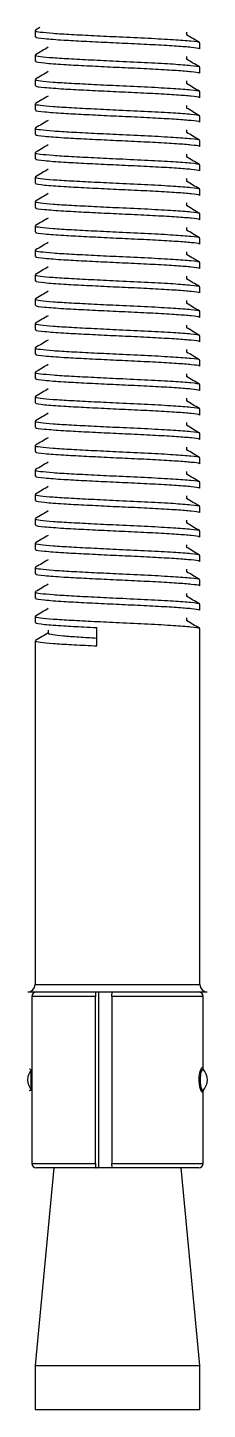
# Model space of a CAD drawing. Header units: millimetres. Extents: x 16 to 156, y -84 to 61.
# Drawn here: x 131 to 141.4, y -84.1 to -4.2 of the extents above; entities that cross this region are included whole.
import ezdxf

# ---------------------------------------------------------------- set-up
doc = ezdxf.new("R2010")
doc.units = ezdxf.units.MM

msp = doc.modelspace()

# ---------------------------------------------------------------- linework, layer by layer
at = {"color": 7, "linetype": 'Continuous', "lineweight": 25}
for p, q in [((131.429, -4.347), (131.429, -4.7)), ((131.709, -4.175), (131.447, -4.327)), ((140.954, -5.405), (140.954, -5.052)), ((131.429, -5.758), (131.429, -6.111)), ((131.429, -7.169), (131.429, -7.522)), ((140.954, -6.816), (140.954, -6.463)), ((140.954, -8.227), (140.954, -7.874)), ((131.429, -8.58), (131.429, -8.933)), ((140.954, -9.638), (140.954, -9.286)), ((131.429, -9.992), (131.429, -10.344)), ((140.954, -11.05), (140.954, -10.697)), ((131.429, -11.403), (131.429, -11.755)), ((140.954, -12.461), (140.954, -12.108)), ((131.429, -12.814), (131.429, -13.166)), ((140.954, -13.872), (140.954, -13.519)), ((131.429, -14.225), (131.429, -14.577)), ((140.954, -15.283), (140.954, -14.93)), ((131.429, -15.636), (131.429, -15.989)), ((140.954, -16.694), (140.954, -16.341)), ((131.429, -17.047), (131.429, -17.4)), ((140.954, -18.105), (140.954, -17.752)), ((131.429, -18.458), (131.429, -18.811)), ((140.954, -19.516), (140.954, -19.163)), ((131.429, -19.869), (131.429, -20.222)), ((140.954, -20.927), (140.954, -20.574)), ((131.429, -21.28), (131.429, -21.633)), ((140.954, -22.338), (140.954, -21.986)), ((131.429, -22.692), (131.429, -23.044)), ((140.954, -23.75), (140.954, -23.397)), ((131.429, -24.103), (131.429, -24.455)), ((131.429, -25.514), (131.429, -25.866)), ((140.954, -25.161), (140.954, -24.808)), ((140.954, -26.572), (140.954, -26.219)), ((131.429, -26.925), (131.429, -27.277)), ((140.954, -27.983), (140.954, -27.63)), ((131.429, -28.336), (131.429, -28.689)), ((140.954, -29.394), (140.954, -29.041)), ((131.429, -29.747), (131.429, -30.1)), ((140.954, -30.805), (140.954, -30.452)), ((131.429, -31.158), (131.429, -31.511)), ((140.954, -32.216), (140.954, -31.863)), ((131.429, -32.569), (131.429, -32.922)), ((140.954, -33.627), (140.954, -33.274)), ((131.429, -33.98), (131.429, -34.333)), ((140.954, -35.038), (140.954, -34.686)), ((131.429, -35.392), (131.429, -35.744)), ((140.954, -36.45), (140.954, -36.097)), ((131.429, -36.803), (131.429, -37.155)), ((140.954, -37.861), (140.954, -37.508)), ((131.429, -38.214), (131.429, -38.566)), ((134.992, -39.92), (134.992, -38.861)), ((140.954, -59.504), (140.954, -38.919)), ((131.429, -39.625), (131.429, -59.504)), ((131.429, -59.504), (140.954, -59.504)), ((131.002, -59.93), (141.38, -59.93)), ((131.238, -60.184), (131.238, -69.836)), ((134.914, -60.184), (131.238, -60.184)), ((134.914, -69.836), (134.914, -60.184)), ((135.11, -70.09), (135.11, -59.93)), ((135.866, -60.184), (135.866, -69.836)), ((141.144, -60.184), (135.866, -60.184)), ((141.144, -64.393), (141.144, -60.184)), ((131.238, -65.019), (131.238, -65.071)), ((141.144, -69.836), (141.144, -65.628)), ((131.238, -69.836), (134.914, -69.836)), ((132.508, -70.09), (131.429, -81.52)), ((140.89, -70.09), (131.492, -70.09)), ((135.866, -69.836), (141.144, -69.836)), ((140.954, -81.52), (139.874, -70.09)), ((131.429, -81.52), (131.429, -84.06)), ((131.429, -81.52), (140.954, -81.52)), ((140.954, -84.06), (140.954, -81.52)), ((131.429, -84.06), (140.954, -84.06))]:
    msp.add_line(p, q, dxfattribs=at)
at = {"color": 7, "linetype": 'Continuous', "lineweight": 25, "flags": 128}
msp.add_lwpolyline([(141.127, -65.653), (141.1, -65.726), (141.069, -65.727), (141.019, -65.652), (140.967, -65.498), (140.927, -65.282), (140.91, -65.047), (140.918, -64.822), (140.945, -64.62), (140.987, -64.452), (141.036, -64.335), (141.085, -64.288), (141.085, -64.288)], dxfattribs=at)
at = {"color": 7, "linetype": 'Continuous', "lineweight": 25}
for centre, radius, start, end in [((131.002, -59.504), 0.426, 270, 360), ((141.38, -59.504), 0.426, 180, 270), ((131.492, -60.184), 0.254, 90, 180), ((140.89, -60.184), 0.254, 360, 90), ((131.924, -65.01), 0.923, 137.40984, 222.79489), ((140.458, -65.01), 0.923, 317.24589, 42.46455), ((131.492, -69.836), 0.254, 180, 270), ((140.89, -69.836), 0.254, 270, 360)]:
    msp.add_arc(centre, radius, start, end, dxfattribs=at)
for points, knots in [([(131.467, -4.347), (131.455, -4.352), (131.39, -4.38), (131.706, -4.427), (132.408, -4.5), (133.501, -4.566), (134.83, -4.634), (136.372, -4.71), (137.994, -4.782), (139.474, -4.868), (140.498, -4.944), (140.985, -5.009), (140.907, -5.044), (140.889, -5.052)], [0, 0, 0, 0, 0.021222, 0.117296, 0.21554, 0.312095, 0.409276, 0.507332, 0.620531, 0.73609, 0.849286, 0.96472, 1, 1, 1, 1]), ([(131.499, -4.7), (131.479, -4.708), (131.394, -4.745), (131.915, -4.807), (132.924, -4.889), (134.232, -4.956), (135.586, -5.025), (137.031, -5.091), (138.433, -5.159), (139.651, -5.233), (140.51, -5.299), (140.947, -5.36), (140.908, -5.394), (140.896, -5.405)], [0, 0, 0, 0, 0.036528, 0.154415, 0.273716, 0.36593, 0.460247, 0.553163, 0.652806, 0.753668, 0.852365, 0.953234, 1, 1, 1, 1]), ([(140.935, -5.033), (140.807, -4.959), (140.552, -4.811), (140.297, -4.663), (140.169, -4.589)], [0, 0, 0, 0, 0.4999613, 1, 1, 1, 1]), ([(140.19, -4.601), (140.19, -4.575), (140.19, -4.52), (140.19, -4.465), (140.19, -4.436)], [0, 0, 0, 0, 0.464864, 1, 1, 1, 1]), ([(132.192, -5.306), (132.072, -5.376), (131.823, -5.521), (131.575, -5.665), (131.447, -5.739)], [0, 0, 0, 0, 0.485987, 1, 1, 1, 1]), ([(131.467, -5.758), (131.455, -5.763), (131.39, -5.791), (131.706, -5.839), (132.408, -5.911), (133.501, -5.977), (134.83, -6.046), (136.372, -6.121), (137.994, -6.193), (139.474, -6.279), (140.498, -6.355), (140.985, -6.421), (140.907, -6.455), (140.889, -6.463)], [0, 0, 0, 0, 0.021222, 0.117296, 0.21554, 0.312095, 0.409276, 0.507332, 0.620531, 0.73609, 0.849286, 0.96472, 1, 1, 1, 1]), ([(131.499, -6.111), (131.479, -6.119), (131.394, -6.156), (131.915, -6.218), (132.924, -6.3), (134.232, -6.367), (135.586, -6.436), (137.031, -6.502), (138.433, -6.57), (139.651, -6.644), (140.51, -6.71), (140.947, -6.771), (140.908, -6.805), (140.896, -6.816)], [0, 0, 0, 0, 0.036528, 0.154415, 0.273716, 0.36593, 0.460247, 0.553163, 0.652806, 0.753668, 0.852365, 0.953234, 1, 1, 1, 1]), ([(140.935, -6.444), (140.807, -6.37), (140.552, -6.222), (140.297, -6.074), (140.169, -6)], [0, 0, 0, 0, 0.499947, 1, 1, 1, 1]), ([(140.19, -6.012), (140.19, -5.986), (140.19, -5.931), (140.19, -5.877), (140.19, -5.847)], [0, 0, 0, 0, 0.464823, 1, 1, 1, 1]), ([(131.467, -7.169), (131.455, -7.174), (131.39, -7.202), (131.706, -7.25), (132.408, -7.322), (133.501, -7.388), (134.83, -7.457), (136.372, -7.532), (137.994, -7.604), (139.474, -7.69), (140.498, -7.766), (140.985, -7.832), (140.907, -7.866), (140.889, -7.874)], [0, 0, 0, 0, 0.021222, 0.117296, 0.21554, 0.312095, 0.409276, 0.507332, 0.620531, 0.73609, 0.849286, 0.96472, 1, 1, 1, 1]), ([(132.192, -6.718), (132.072, -6.788), (131.823, -6.932), (131.575, -7.076), (131.447, -7.15)], [0, 0, 0, 0, 0.486002, 1, 1, 1, 1]), ([(131.499, -7.522), (131.479, -7.531), (131.394, -7.567), (131.915, -7.629), (132.924, -7.711), (134.232, -7.778), (135.586, -7.848), (137.031, -7.913), (138.433, -7.981), (139.651, -8.055), (140.51, -8.121), (140.947, -8.182), (140.908, -8.216), (140.896, -8.227)], [0, 0, 0, 0, 0.036528, 0.154415, 0.273716, 0.36593, 0.460247, 0.553163, 0.652806, 0.753668, 0.852365, 0.953234, 1, 1, 1, 1]), ([(140.935, -7.855), (140.807, -7.781), (140.552, -7.633), (140.297, -7.485), (140.169, -7.411)], [0, 0, 0, 0, 0.499932, 1, 1, 1, 1]), ([(140.19, -7.423), (140.19, -7.398), (140.19, -7.343), (140.19, -7.288), (140.19, -7.258)], [0, 0, 0, 0, 0.464781, 1, 1, 1, 1]), ([(131.467, -8.58), (131.455, -8.586), (131.39, -8.614), (131.706, -8.661), (132.408, -8.733), (133.501, -8.799), (134.83, -8.868), (136.372, -8.943), (137.994, -9.016), (139.474, -9.101), (140.498, -9.177), (140.985, -9.243), (140.907, -9.277), (140.889, -9.286)], [0, 0, 0, 0, 0.021222, 0.117296, 0.21554, 0.312095, 0.409276, 0.507332, 0.620531, 0.73609, 0.849286, 0.96472, 1, 1, 1, 1]), ([(132.192, -8.129), (132.072, -8.199), (131.823, -8.343), (131.575, -8.487), (131.447, -8.561)], [0, 0, 0, 0, 0.486017, 1, 1, 1, 1]), ([(140.19, -8.834), (140.19, -8.809), (140.19, -8.754), (140.19, -8.699), (140.19, -8.669)], [0, 0, 0, 0, 0.464739, 1, 1, 1, 1]), ([(132.192, -9.54), (132.072, -9.61), (131.823, -9.754), (131.575, -9.898), (131.447, -9.972)], [0, 0, 0, 0, 0.4860325, 1, 1, 1, 1]), ([(131.499, -8.933), (131.479, -8.942), (131.394, -8.978), (131.915, -9.041), (132.924, -9.122), (134.232, -9.189), (135.586, -9.259), (137.031, -9.324), (138.433, -9.392), (139.651, -9.466), (140.51, -9.532), (140.947, -9.593), (140.908, -9.628), (140.896, -9.638)], [0, 0, 0, 0, 0.036528, 0.154415, 0.273716, 0.36593, 0.460247, 0.553163, 0.652806, 0.753668, 0.852365, 0.953234, 1, 1, 1, 1]), ([(140.935, -9.266), (140.807, -9.192), (140.552, -9.044), (140.297, -8.896), (140.169, -8.822)], [0, 0, 0, 0, 0.499917, 1, 1, 1, 1]), ([(131.467, -9.992), (131.455, -9.997), (131.39, -10.025), (131.706, -10.072), (132.408, -10.144), (133.501, -10.21), (134.83, -10.279), (136.372, -10.354), (137.994, -10.427), (139.474, -10.512), (140.498, -10.588), (140.985, -10.654), (140.907, -10.689), (140.889, -10.697)], [0, 0, 0, 0, 0.021222, 0.117296, 0.21554, 0.312095, 0.409276, 0.507332, 0.620531, 0.73609, 0.849286, 0.96472, 1, 1, 1, 1]), ([(131.499, -10.344), (131.479, -10.353), (131.394, -10.39), (131.915, -10.452), (132.924, -10.533), (134.232, -10.601), (135.586, -10.67), (137.031, -10.736), (138.433, -10.804), (139.651, -10.877), (140.51, -10.943), (140.947, -11.004), (140.908, -11.039), (140.896, -11.05)], [0, 0, 0, 0, 0.036528, 0.154415, 0.273716, 0.36593, 0.460247, 0.553163, 0.652806, 0.753668, 0.852365, 0.953234, 1, 1, 1, 1]), ([(140.935, -10.677), (140.807, -10.603), (140.552, -10.455), (140.297, -10.307), (140.169, -10.233)], [0, 0, 0, 0, 0.499902, 1, 1, 1, 1]), ([(140.19, -10.245), (140.19, -10.22), (140.19, -10.165), (140.19, -10.11), (140.19, -10.08)], [0, 0, 0, 0, 0.464698, 1, 1, 1, 1]), ([(132.192, -10.951), (132.072, -11.021), (131.823, -11.165), (131.575, -11.309), (131.447, -11.383)], [0, 0, 0, 0, 0.486048, 1, 1, 1, 1]), ([(131.467, -11.403), (131.455, -11.408), (131.39, -11.436), (131.706, -11.483), (132.408, -11.555), (133.501, -11.622), (134.83, -11.69), (136.372, -11.765), (137.994, -11.838), (139.474, -11.923), (140.498, -11.999), (140.985, -12.065), (140.907, -12.1), (140.889, -12.108)], [0, 0, 0, 0, 0.021222, 0.1172961, 0.2155405, 0.3120953, 0.4092761, 0.5073324, 0.6205312, 0.7360899, 0.8492858, 0.9647198, 1, 1, 1, 1]), ([(131.499, -11.755), (131.479, -11.764), (131.394, -11.801), (131.915, -11.863), (132.924, -11.944), (134.232, -12.012), (135.586, -12.081), (137.031, -12.147), (138.433, -12.215), (139.651, -12.288), (140.51, -12.355), (140.947, -12.416), (140.908, -12.45), (140.896, -12.461)], [0, 0, 0, 0, 0.0365282, 0.1544152, 0.2737162, 0.3659296, 0.4602467, 0.5531633, 0.6528063, 0.7536679, 0.8523655, 0.9532342, 1, 1, 1, 1]), ([(140.935, -12.089), (140.807, -12.015), (140.552, -11.867), (140.297, -11.718), (140.169, -11.644)], [0, 0, 0, 0, 0.4998874, 1, 1, 1, 1]), ([(140.19, -11.656), (140.19, -11.631), (140.19, -11.576), (140.19, -11.521), (140.19, -11.492)], [0, 0, 0, 0, 0.464656, 1, 1, 1, 1]), ([(132.192, -12.362), (132.072, -12.432), (131.823, -12.576), (131.575, -12.72), (131.447, -12.794)], [0, 0, 0, 0, 0.486063, 1, 1, 1, 1]), ([(131.467, -12.814), (131.455, -12.819), (131.39, -12.847), (131.706, -12.894), (132.408, -12.966), (133.501, -13.033), (134.83, -13.101), (136.372, -13.176), (137.994, -13.249), (139.474, -13.334), (140.498, -13.41), (140.985, -13.476), (140.907, -13.511), (140.889, -13.519)], [0, 0, 0, 0, 0.021222, 0.117296, 0.21554, 0.312095, 0.409276, 0.507332, 0.620531, 0.73609, 0.849286, 0.96472, 1, 1, 1, 1]), ([(131.499, -13.166), (131.479, -13.175), (131.394, -13.212), (131.915, -13.274), (132.924, -13.355), (134.232, -13.423), (135.586, -13.492), (137.031, -13.558), (138.433, -13.626), (139.651, -13.699), (140.51, -13.766), (140.947, -13.827), (140.908, -13.861), (140.896, -13.872)], [0, 0, 0, 0, 0.0365282, 0.1544152, 0.2737162, 0.3659296, 0.4602467, 0.5531633, 0.6528063, 0.7536679, 0.8523655, 0.9532342, 1, 1, 1, 1]), ([(140.935, -13.5), (140.807, -13.426), (140.552, -13.278), (140.297, -13.13), (140.169, -13.055)], [0, 0, 0, 0, 0.499873, 1, 1, 1, 1]), ([(140.19, -13.068), (140.19, -13.042), (140.19, -12.987), (140.19, -12.932), (140.19, -12.903)], [0, 0, 0, 0, 0.464614, 1, 1, 1, 1]), ([(131.467, -14.225), (131.455, -14.23), (131.39, -14.258), (131.706, -14.305), (132.408, -14.378), (133.501, -14.444), (134.83, -14.512), (136.372, -14.588), (137.994, -14.66), (139.474, -14.745), (140.498, -14.821), (140.985, -14.887), (140.907, -14.922), (140.889, -14.93)], [0, 0, 0, 0, 0.021222, 0.117296, 0.21554, 0.312095, 0.409276, 0.507332, 0.620531, 0.73609, 0.849286, 0.96472, 1, 1, 1, 1]), ([(132.192, -13.773), (132.072, -13.843), (131.823, -13.987), (131.575, -14.131), (131.447, -14.205)], [0, 0, 0, 0, 0.486078, 1, 1, 1, 1]), ([(140.19, -14.479), (140.19, -14.453), (140.19, -14.398), (140.19, -14.343), (140.19, -14.314)], [0, 0, 0, 0, 0.464573, 1, 1, 1, 1]), ([(131.499, -14.577), (131.479, -14.586), (131.394, -14.623), (131.915, -14.685), (132.924, -14.766), (134.232, -14.834), (135.586, -14.903), (137.031, -14.969), (138.433, -15.037), (139.651, -15.111), (140.51, -15.177), (140.947, -15.238), (140.908, -15.272), (140.896, -15.283)], [0, 0, 0, 0, 0.0365282, 0.1544152, 0.2737162, 0.3659296, 0.4602467, 0.5531633, 0.6528063, 0.7536679, 0.8523655, 0.9532342, 1, 1, 1, 1]), ([(140.935, -14.911), (140.807, -14.837), (140.552, -14.689), (140.297, -14.541), (140.169, -14.467)], [0, 0, 0, 0, 0.499858, 1, 1, 1, 1]), ([(131.467, -15.636), (131.455, -15.641), (131.39, -15.669), (131.706, -15.716), (132.408, -15.789), (133.501, -15.855), (134.83, -15.923), (136.372, -15.999), (137.994, -16.071), (139.474, -16.157), (140.498, -16.233), (140.985, -16.298), (140.907, -16.333), (140.889, -16.341)], [0, 0, 0, 0, 0.021222, 0.1172961, 0.2155405, 0.3120953, 0.4092761, 0.5073324, 0.6205312, 0.7360899, 0.8492858, 0.9647198, 1, 1, 1, 1]), ([(132.192, -15.184), (132.072, -15.254), (131.823, -15.398), (131.575, -15.542), (131.447, -15.616)], [0, 0, 0, 0, 0.486093, 1, 1, 1, 1]), ([(140.935, -16.322), (140.807, -16.248), (140.552, -16.1), (140.297, -15.952), (140.169, -15.878)], [0, 0, 0, 0, 0.499843, 1, 1, 1, 1]), ([(140.19, -15.89), (140.19, -15.864), (140.19, -15.809), (140.19, -15.754), (140.19, -15.725)], [0, 0, 0, 0, 0.464531, 1, 1, 1, 1]), ([(132.192, -16.595), (132.072, -16.665), (131.823, -16.809), (131.575, -16.953), (131.447, -17.027)], [0, 0, 0, 0, 0.486109, 1, 1, 1, 1]), ([(131.499, -15.989), (131.479, -15.997), (131.394, -16.034), (131.915, -16.096), (132.924, -16.177), (134.232, -16.245), (135.586, -16.314), (137.031, -16.38), (138.433, -16.448), (139.651, -16.522), (140.51, -16.588), (140.947, -16.649), (140.908, -16.683), (140.896, -16.694)], [0, 0, 0, 0, 0.036528, 0.154415, 0.273716, 0.36593, 0.460247, 0.553163, 0.652806, 0.753668, 0.852365, 0.953234, 1, 1, 1, 1]), ([(131.467, -17.047), (131.455, -17.052), (131.39, -17.08), (131.706, -17.127), (132.408, -17.2), (133.501, -17.266), (134.83, -17.334), (136.372, -17.41), (137.994, -17.482), (139.474, -17.568), (140.498, -17.644), (140.985, -17.709), (140.907, -17.744), (140.889, -17.752)], [0, 0, 0, 0, 0.021222, 0.1172961, 0.2155405, 0.3120953, 0.4092761, 0.5073324, 0.6205312, 0.7360899, 0.8492858, 0.9647198, 1, 1, 1, 1]), ([(131.499, -17.4), (131.479, -17.408), (131.394, -17.445), (131.915, -17.507), (132.924, -17.589), (134.232, -17.656), (135.586, -17.725), (137.031, -17.791), (138.433, -17.859), (139.651, -17.933), (140.51, -17.999), (140.947, -18.06), (140.908, -18.094), (140.896, -18.105)], [0, 0, 0, 0, 0.036528, 0.154415, 0.273716, 0.36593, 0.460247, 0.553163, 0.652806, 0.753668, 0.852365, 0.953234, 1, 1, 1, 1]), ([(140.935, -17.733), (140.807, -17.659), (140.552, -17.511), (140.297, -17.363), (140.169, -17.289)], [0, 0, 0, 0, 0.499828, 1, 1, 1, 1]), ([(140.19, -17.301), (140.19, -17.275), (140.19, -17.22), (140.19, -17.165), (140.19, -17.136)], [0, 0, 0, 0, 0.46449, 1, 1, 1, 1]), ([(132.192, -18.006), (132.072, -18.077), (131.823, -18.221), (131.575, -18.365), (131.447, -18.439)], [0, 0, 0, 0, 0.486124, 1, 1, 1, 1]), ([(131.467, -18.458), (131.455, -18.463), (131.39, -18.491), (131.706, -18.539), (132.408, -18.611), (133.501, -18.677), (134.83, -18.746), (136.372, -18.821), (137.994, -18.893), (139.474, -18.979), (140.498, -19.055), (140.985, -19.121), (140.907, -19.155), (140.889, -19.163)], [0, 0, 0, 0, 0.021222, 0.117296, 0.21554, 0.312095, 0.409276, 0.507332, 0.620531, 0.73609, 0.849286, 0.96472, 1, 1, 1, 1]), ([(131.499, -18.811), (131.479, -18.819), (131.394, -18.856), (131.915, -18.918), (132.924, -19), (134.232, -19.067), (135.586, -19.136), (137.031, -19.202), (138.433, -19.27), (139.651, -19.344), (140.51, -19.41), (140.947, -19.471), (140.908, -19.505), (140.896, -19.516)], [0, 0, 0, 0, 0.036528, 0.154415, 0.273716, 0.36593, 0.460247, 0.553163, 0.652806, 0.753668, 0.852365, 0.953234, 1, 1, 1, 1]), ([(140.935, -19.144), (140.807, -19.07), (140.552, -18.922), (140.297, -18.774), (140.169, -18.7)], [0, 0, 0, 0, 0.4998136, 1, 1, 1, 1]), ([(140.19, -18.712), (140.19, -18.686), (140.19, -18.632), (140.19, -18.577), (140.19, -18.547)], [0, 0, 0, 0, 0.464448, 1, 1, 1, 1]), ([(131.467, -19.869), (131.455, -19.874), (131.39, -19.902), (131.706, -19.95), (132.408, -20.022), (133.501, -20.088), (134.83, -20.157), (136.372, -20.232), (137.994, -20.304), (139.474, -20.39), (140.498, -20.466), (140.985, -20.532), (140.907, -20.566), (140.889, -20.574)], [0, 0, 0, 0, 0.021222, 0.117296, 0.21554, 0.312095, 0.409276, 0.507332, 0.620531, 0.73609, 0.849286, 0.96472, 1, 1, 1, 1]), ([(132.192, -19.418), (132.072, -19.488), (131.823, -19.632), (131.575, -19.776), (131.447, -19.85)], [0, 0, 0, 0, 0.486139, 1, 1, 1, 1]), ([(140.19, -20.123), (140.19, -20.098), (140.19, -20.043), (140.19, -19.988), (140.19, -19.958)], [0, 0, 0, 0, 0.4644066, 1, 1, 1, 1]), ([(131.499, -20.222), (131.479, -20.231), (131.394, -20.267), (131.915, -20.329), (132.924, -20.411), (134.232, -20.478), (135.586, -20.548), (137.031, -20.613), (138.433, -20.681), (139.651, -20.755), (140.51, -20.821), (140.947, -20.882), (140.908, -20.916), (140.896, -20.927)], [0, 0, 0, 0, 0.036528, 0.154415, 0.273716, 0.36593, 0.460247, 0.553163, 0.652806, 0.753668, 0.852365, 0.953234, 1, 1, 1, 1]), ([(140.935, -20.555), (140.807, -20.481), (140.552, -20.333), (140.297, -20.185), (140.169, -20.111)], [0, 0, 0, 0, 0.4997989, 1, 1, 1, 1]), ([(131.467, -21.28), (131.455, -21.286), (131.39, -21.314), (131.706, -21.361), (132.408, -21.433), (133.501, -21.499), (134.83, -21.568), (136.372, -21.643), (137.994, -21.716), (139.474, -21.801), (140.498, -21.877), (140.985, -21.943), (140.907, -21.977), (140.889, -21.986)], [0, 0, 0, 0, 0.021222, 0.117296, 0.21554, 0.312095, 0.409276, 0.507332, 0.620531, 0.73609, 0.849286, 0.96472, 1, 1, 1, 1]), ([(132.192, -20.829), (132.072, -20.899), (131.823, -21.043), (131.575, -21.187), (131.447, -21.261)], [0, 0, 0, 0, 0.4861545, 1, 1, 1, 1]), ([(140.935, -21.966), (140.807, -21.892), (140.552, -21.744), (140.297, -21.596), (140.169, -21.522)], [0, 0, 0, 0, 0.499784, 1, 1, 1, 1]), ([(140.19, -21.534), (140.19, -21.509), (140.19, -21.454), (140.19, -21.399), (140.19, -21.369)], [0, 0, 0, 0, 0.464365, 1, 1, 1, 1]), ([(132.192, -22.24), (132.072, -22.31), (131.823, -22.454), (131.575, -22.598), (131.447, -22.672)], [0, 0, 0, 0, 0.4861697, 1, 1, 1, 1]), ([(131.499, -21.633), (131.479, -21.642), (131.394, -21.678), (131.915, -21.741), (132.924, -21.822), (134.232, -21.889), (135.586, -21.959), (137.031, -22.024), (138.433, -22.092), (139.651, -22.166), (140.51, -22.232), (140.947, -22.293), (140.908, -22.328), (140.896, -22.338)], [0, 0, 0, 0, 0.036528, 0.154415, 0.273716, 0.36593, 0.460247, 0.553163, 0.652806, 0.753668, 0.852365, 0.953234, 1, 1, 1, 1]), ([(131.467, -22.692), (131.455, -22.697), (131.39, -22.725), (131.706, -22.772), (132.408, -22.844), (133.501, -22.91), (134.83, -22.979), (136.372, -23.054), (137.994, -23.127), (139.474, -23.212), (140.498, -23.288), (140.985, -23.354), (140.907, -23.389), (140.889, -23.397)], [0, 0, 0, 0, 0.021222, 0.117296, 0.21554, 0.312095, 0.409276, 0.507332, 0.620531, 0.73609, 0.849286, 0.96472, 1, 1, 1, 1]), ([(131.499, -23.044), (131.479, -23.053), (131.394, -23.09), (131.915, -23.152), (132.924, -23.233), (134.232, -23.301), (135.586, -23.37), (137.031, -23.436), (138.433, -23.504), (139.651, -23.577), (140.51, -23.643), (140.947, -23.704), (140.908, -23.739), (140.896, -23.75)], [0, 0, 0, 0, 0.036528, 0.154415, 0.273716, 0.36593, 0.460247, 0.553163, 0.652806, 0.753668, 0.852365, 0.953234, 1, 1, 1, 1]), ([(140.935, -23.377), (140.807, -23.303), (140.552, -23.155), (140.297, -23.007), (140.169, -22.933)], [0, 0, 0, 0, 0.4997694, 1, 1, 1, 1]), ([(140.19, -22.945), (140.19, -22.92), (140.19, -22.865), (140.19, -22.81), (140.19, -22.78)], [0, 0, 0, 0, 0.464323, 1, 1, 1, 1]), ([(132.192, -23.651), (132.072, -23.721), (131.823, -23.865), (131.575, -24.009), (131.447, -24.083)], [0, 0, 0, 0, 0.486185, 1, 1, 1, 1]), ([(131.467, -24.103), (131.455, -24.108), (131.39, -24.136), (131.706, -24.183), (132.408, -24.255), (133.501, -24.322), (134.83, -24.39), (136.372, -24.465), (137.994, -24.538), (139.474, -24.623), (140.498, -24.699), (140.985, -24.765), (140.907, -24.8), (140.889, -24.808)], [0, 0, 0, 0, 0.021222, 0.1172961, 0.2155405, 0.3120953, 0.4092761, 0.5073324, 0.6205312, 0.7360899, 0.8492858, 0.9647198, 1, 1, 1, 1]), ([(131.499, -24.455), (131.479, -24.464), (131.394, -24.501), (131.915, -24.563), (132.924, -24.644), (134.232, -24.712), (135.586, -24.781), (137.031, -24.847), (138.433, -24.915), (139.651, -24.988), (140.51, -25.055), (140.947, -25.116), (140.908, -25.15), (140.896, -25.161)], [0, 0, 0, 0, 0.036528, 0.154415, 0.273716, 0.36593, 0.460247, 0.553163, 0.652806, 0.753668, 0.852365, 0.953234, 1, 1, 1, 1]), ([(140.935, -24.789), (140.807, -24.715), (140.552, -24.567), (140.297, -24.418), (140.169, -24.344)], [0, 0, 0, 0, 0.499755, 1, 1, 1, 1]), ([(140.19, -24.356), (140.19, -24.331), (140.19, -24.276), (140.19, -24.221), (140.19, -24.192)], [0, 0, 0, 0, 0.464282, 1, 1, 1, 1]), ([(131.467, -25.514), (131.455, -25.519), (131.39, -25.547), (131.706, -25.594), (132.408, -25.666), (133.501, -25.733), (134.83, -25.801), (136.372, -25.876), (137.994, -25.949), (139.474, -26.034), (140.498, -26.11), (140.985, -26.176), (140.907, -26.211), (140.889, -26.219)], [0, 0, 0, 0, 0.021222, 0.117296, 0.21554, 0.312095, 0.409276, 0.507332, 0.620531, 0.73609, 0.849286, 0.96472, 1, 1, 1, 1]), ([(132.192, -25.062), (132.072, -25.132), (131.823, -25.276), (131.575, -25.42), (131.447, -25.494)], [0, 0, 0, 0, 0.4862, 1, 1, 1, 1]), ([(131.499, -25.866), (131.479, -25.875), (131.394, -25.912), (131.915, -25.974), (132.924, -26.055), (134.232, -26.123), (135.586, -26.192), (137.031, -26.258), (138.433, -26.326), (139.651, -26.399), (140.51, -26.466), (140.947, -26.527), (140.908, -26.561), (140.896, -26.572)], [0, 0, 0, 0, 0.0365282, 0.1544152, 0.2737162, 0.3659296, 0.4602467, 0.5531633, 0.6528063, 0.7536679, 0.8523655, 0.9532342, 1, 1, 1, 1]), ([(140.935, -26.2), (140.807, -26.126), (140.552, -25.978), (140.297, -25.83), (140.169, -25.755)], [0, 0, 0, 0, 0.49974, 1, 1, 1, 1]), ([(140.19, -25.768), (140.19, -25.742), (140.19, -25.687), (140.19, -25.632), (140.19, -25.603)], [0, 0, 0, 0, 0.46424, 1, 1, 1, 1]), ([(131.467, -26.925), (131.455, -26.93), (131.39, -26.958), (131.706, -27.005), (132.408, -27.078), (133.501, -27.144), (134.83, -27.212), (136.372, -27.288), (137.994, -27.36), (139.474, -27.445), (140.498, -27.521), (140.985, -27.587), (140.907, -27.622), (140.889, -27.63)], [0, 0, 0, 0, 0.021222, 0.1172961, 0.2155405, 0.3120953, 0.4092761, 0.5073324, 0.6205312, 0.7360899, 0.8492858, 0.9647198, 1, 1, 1, 1]), ([(132.192, -26.473), (132.072, -26.543), (131.823, -26.687), (131.575, -26.831), (131.447, -26.905)], [0, 0, 0, 0, 0.486215, 1, 1, 1, 1]), ([(140.19, -27.179), (140.19, -27.153), (140.19, -27.098), (140.19, -27.043), (140.19, -27.014)], [0, 0, 0, 0, 0.464199, 1, 1, 1, 1]), ([(132.192, -27.884), (132.072, -27.954), (131.823, -28.098), (131.575, -28.242), (131.447, -28.316)], [0, 0, 0, 0, 0.486231, 1, 1, 1, 1]), ([(131.499, -27.277), (131.479, -27.286), (131.394, -27.323), (131.915, -27.385), (132.924, -27.466), (134.232, -27.534), (135.586, -27.603), (137.031, -27.669), (138.433, -27.737), (139.651, -27.811), (140.51, -27.877), (140.947, -27.938), (140.908, -27.972), (140.896, -27.983)], [0, 0, 0, 0, 0.036528, 0.154415, 0.273716, 0.36593, 0.460247, 0.553163, 0.652806, 0.753668, 0.852365, 0.953234, 1, 1, 1, 1]), ([(140.935, -27.611), (140.807, -27.537), (140.552, -27.389), (140.297, -27.241), (140.169, -27.167)], [0, 0, 0, 0, 0.499725, 1, 1, 1, 1]), ([(131.467, -28.336), (131.455, -28.341), (131.39, -28.369), (131.706, -28.416), (132.408, -28.489), (133.501, -28.555), (134.83, -28.623), (136.372, -28.699), (137.994, -28.771), (139.474, -28.857), (140.498, -28.933), (140.985, -28.998), (140.907, -29.033), (140.889, -29.041)], [0, 0, 0, 0, 0.021222, 0.117296, 0.21554, 0.312095, 0.409276, 0.507332, 0.620531, 0.73609, 0.849286, 0.96472, 1, 1, 1, 1]), ([(131.499, -28.689), (131.479, -28.697), (131.394, -28.734), (131.915, -28.796), (132.924, -28.877), (134.232, -28.945), (135.586, -29.014), (137.031, -29.08), (138.433, -29.148), (139.651, -29.222), (140.51, -29.288), (140.947, -29.349), (140.908, -29.383), (140.896, -29.394)], [0, 0, 0, 0, 0.036528, 0.154415, 0.273716, 0.36593, 0.460247, 0.553163, 0.652806, 0.753668, 0.852365, 0.953234, 1, 1, 1, 1]), ([(140.935, -29.022), (140.807, -28.948), (140.552, -28.8), (140.297, -28.652), (140.169, -28.578)], [0, 0, 0, 0, 0.4997105, 1, 1, 1, 1]), ([(140.19, -28.59), (140.19, -28.564), (140.19, -28.509), (140.19, -28.454), (140.19, -28.425)], [0, 0, 0, 0, 0.464157, 1, 1, 1, 1]), ([(132.192, -29.295), (132.072, -29.365), (131.823, -29.51), (131.575, -29.653), (131.447, -29.727)], [0, 0, 0, 0, 0.486246, 1, 1, 1, 1]), ([(131.467, -29.747), (131.455, -29.752), (131.39, -29.78), (131.706, -29.827), (132.408, -29.9), (133.501, -29.966), (134.83, -30.034), (136.372, -30.11), (137.994, -30.182), (139.474, -30.268), (140.498, -30.344), (140.985, -30.409), (140.907, -30.444), (140.889, -30.452)], [0, 0, 0, 0, 0.021222, 0.1172961, 0.2155405, 0.3120953, 0.4092761, 0.5073324, 0.6205312, 0.7360899, 0.8492858, 0.9647198, 1, 1, 1, 1]), ([(131.499, -30.1), (131.479, -30.108), (131.394, -30.145), (131.915, -30.207), (132.924, -30.289), (134.232, -30.356), (135.586, -30.425), (137.031, -30.491), (138.433, -30.559), (139.651, -30.633), (140.51, -30.699), (140.947, -30.76), (140.908, -30.794), (140.896, -30.805)], [0, 0, 0, 0, 0.036528, 0.154415, 0.273716, 0.36593, 0.460247, 0.553163, 0.652806, 0.753668, 0.852365, 0.953234, 1, 1, 1, 1]), ([(140.935, -30.433), (140.807, -30.359), (140.552, -30.211), (140.297, -30.063), (140.169, -29.989)], [0, 0, 0, 0, 0.499696, 1, 1, 1, 1]), ([(140.19, -30.001), (140.19, -29.975), (140.19, -29.92), (140.19, -29.865), (140.19, -29.836)], [0, 0, 0, 0, 0.464116, 1, 1, 1, 1]), ([(132.192, -30.706), (132.072, -30.777), (131.823, -30.921), (131.575, -31.065), (131.447, -31.139)], [0, 0, 0, 0, 0.486261, 1, 1, 1, 1]), ([(131.467, -31.158), (131.455, -31.163), (131.39, -31.191), (131.706, -31.239), (132.408, -31.311), (133.501, -31.377), (134.83, -31.446), (136.372, -31.521), (137.994, -31.593), (139.474, -31.679), (140.498, -31.755), (140.985, -31.821), (140.907, -31.855), (140.889, -31.863)], [0, 0, 0, 0, 0.021222, 0.117296, 0.21554, 0.312095, 0.409276, 0.507332, 0.620531, 0.73609, 0.849286, 0.96472, 1, 1, 1, 1]), ([(131.499, -31.511), (131.479, -31.519), (131.394, -31.556), (131.915, -31.618), (132.924, -31.7), (134.232, -31.767), (135.586, -31.836), (137.031, -31.902), (138.433, -31.97), (139.651, -32.044), (140.51, -32.11), (140.947, -32.171), (140.908, -32.205), (140.896, -32.216)], [0, 0, 0, 0, 0.036528, 0.154415, 0.273716, 0.36593, 0.460247, 0.553163, 0.652806, 0.753668, 0.852365, 0.953234, 1, 1, 1, 1]), ([(140.935, -31.844), (140.807, -31.77), (140.552, -31.622), (140.297, -31.474), (140.169, -31.4)], [0, 0, 0, 0, 0.4996811, 1, 1, 1, 1]), ([(140.19, -31.412), (140.19, -31.387), (140.19, -31.332), (140.19, -31.277), (140.19, -31.247)], [0, 0, 0, 0, 0.4640745, 1, 1, 1, 1]), ([(131.467, -32.569), (131.455, -32.574), (131.39, -32.602), (131.706, -32.65), (132.408, -32.722), (133.501, -32.788), (134.83, -32.857), (136.372, -32.932), (137.994, -33.004), (139.474, -33.09), (140.498, -33.166), (140.985, -33.232), (140.907, -33.266), (140.889, -33.274)], [0, 0, 0, 0, 0.021222, 0.117296, 0.21554, 0.312095, 0.409276, 0.507332, 0.620531, 0.73609, 0.849286, 0.96472, 1, 1, 1, 1]), ([(132.192, -32.118), (132.072, -32.188), (131.823, -32.332), (131.575, -32.476), (131.447, -32.55)], [0, 0, 0, 0, 0.486276, 1, 1, 1, 1]), ([(140.19, -32.823), (140.19, -32.798), (140.19, -32.743), (140.19, -32.688), (140.19, -32.658)], [0, 0, 0, 0, 0.464033, 1, 1, 1, 1]), ([(132.192, -33.529), (132.072, -33.599), (131.823, -33.743), (131.575, -33.887), (131.447, -33.961)], [0, 0, 0, 0, 0.486291, 1, 1, 1, 1]), ([(131.499, -32.922), (131.479, -32.931), (131.394, -32.967), (131.915, -33.029), (132.924, -33.111), (134.232, -33.178), (135.586, -33.248), (137.031, -33.313), (138.433, -33.381), (139.651, -33.455), (140.51, -33.521), (140.947, -33.582), (140.908, -33.616), (140.896, -33.627)], [0, 0, 0, 0, 0.0365282, 0.1544152, 0.2737162, 0.3659296, 0.4602467, 0.5531633, 0.6528063, 0.7536679, 0.8523655, 0.9532342, 1, 1, 1, 1]), ([(140.935, -33.255), (140.807, -33.181), (140.552, -33.033), (140.297, -32.885), (140.169, -32.811)], [0, 0, 0, 0, 0.4996663, 1, 1, 1, 1]), ([(131.467, -33.98), (131.455, -33.986), (131.39, -34.014), (131.706, -34.061), (132.408, -34.133), (133.501, -34.199), (134.83, -34.268), (136.372, -34.343), (137.994, -34.416), (139.474, -34.501), (140.498, -34.577), (140.985, -34.643), (140.907, -34.677), (140.889, -34.686)], [0, 0, 0, 0, 0.021222, 0.1172961, 0.2155405, 0.3120953, 0.4092761, 0.5073324, 0.6205312, 0.7360899, 0.8492858, 0.9647198, 1, 1, 1, 1]), ([(131.499, -34.333), (131.479, -34.342), (131.394, -34.378), (131.915, -34.441), (132.924, -34.522), (134.232, -34.589), (135.586, -34.659), (137.031, -34.724), (138.433, -34.792), (139.651, -34.866), (140.51, -34.932), (140.947, -34.993), (140.908, -35.028), (140.896, -35.038)], [0, 0, 0, 0, 0.036528, 0.154415, 0.273716, 0.36593, 0.460247, 0.553163, 0.652806, 0.753668, 0.852365, 0.953234, 1, 1, 1, 1]), ([(140.935, -34.666), (140.807, -34.592), (140.552, -34.444), (140.297, -34.296), (140.169, -34.222)], [0, 0, 0, 0, 0.499652, 1, 1, 1, 1]), ([(140.19, -34.234), (140.19, -34.209), (140.19, -34.154), (140.19, -34.099), (140.19, -34.069)], [0, 0, 0, 0, 0.463992, 1, 1, 1, 1]), ([(132.192, -34.94), (132.072, -35.01), (131.823, -35.154), (131.575, -35.298), (131.447, -35.372)], [0, 0, 0, 0, 0.4863066, 1, 1, 1, 1]), ([(131.467, -35.392), (131.455, -35.397), (131.39, -35.425), (131.706, -35.472), (132.408, -35.544), (133.501, -35.61), (134.83, -35.679), (136.372, -35.754), (137.994, -35.827), (139.474, -35.912), (140.498, -35.988), (140.985, -36.054), (140.907, -36.089), (140.889, -36.097)], [0, 0, 0, 0, 0.021222, 0.117296, 0.21554, 0.312095, 0.409276, 0.507332, 0.620531, 0.73609, 0.849286, 0.96472, 1, 1, 1, 1]), ([(131.499, -35.744), (131.479, -35.753), (131.394, -35.79), (131.915, -35.852), (132.924, -35.933), (134.232, -36.001), (135.586, -36.07), (137.031, -36.136), (138.433, -36.204), (139.651, -36.277), (140.51, -36.343), (140.947, -36.404), (140.908, -36.439), (140.896, -36.45)], [0, 0, 0, 0, 0.036528, 0.154415, 0.273716, 0.36593, 0.460247, 0.553163, 0.652806, 0.753668, 0.852365, 0.953234, 1, 1, 1, 1]), ([(140.935, -36.077), (140.807, -36.004), (140.552, -35.855), (140.297, -35.707), (140.169, -35.633)], [0, 0, 0, 0, 0.499637, 1, 1, 1, 1]), ([(140.19, -35.645), (140.19, -35.62), (140.19, -35.565), (140.19, -35.51), (140.19, -35.48)], [0, 0, 0, 0, 0.46395, 1, 1, 1, 1]), ([(132.192, -36.351), (132.072, -36.421), (131.823, -36.565), (131.575, -36.709), (131.447, -36.783)], [0, 0, 0, 0, 0.486322, 1, 1, 1, 1]), ([(131.467, -36.803), (131.455, -36.808), (131.39, -36.836), (131.706, -36.883), (132.408, -36.955), (133.501, -37.022), (134.83, -37.09), (136.372, -37.165), (137.994, -37.238), (139.474, -37.323), (140.498, -37.399), (140.985, -37.465), (140.907, -37.5), (140.889, -37.508)], [0, 0, 0, 0, 0.021222, 0.1172961, 0.2155405, 0.3120953, 0.4092761, 0.5073324, 0.6205312, 0.7360899, 0.8492858, 0.9647198, 1, 1, 1, 1]), ([(131.499, -37.155), (131.479, -37.164), (131.394, -37.201), (131.915, -37.263), (132.924, -37.344), (134.232, -37.412), (135.586, -37.481), (137.031, -37.547), (138.433, -37.615), (139.651, -37.688), (140.51, -37.755), (140.947, -37.816), (140.908, -37.85), (140.896, -37.861)], [0, 0, 0, 0, 0.036528, 0.154415, 0.273716, 0.36593, 0.460247, 0.553163, 0.652806, 0.753668, 0.852365, 0.953234, 1, 1, 1, 1]), ([(140.935, -37.489), (140.807, -37.415), (140.552, -37.267), (140.297, -37.118), (140.169, -37.044)], [0, 0, 0, 0, 0.4996222, 1, 1, 1, 1]), ([(140.19, -37.056), (140.19, -37.031), (140.19, -36.976), (140.19, -36.921), (140.19, -36.892)], [0, 0, 0, 0, 0.463909, 1, 1, 1, 1]), ([(131.467, -38.214), (131.455, -38.219), (131.39, -38.247), (131.706, -38.294), (132.408, -38.366), (133.501, -38.433), (134.83, -38.501), (136.372, -38.576), (137.994, -38.649), (139.474, -38.734), (140.498, -38.81), (140.985, -38.876), (140.907, -38.911), (140.889, -38.919)], [0, 0, 0, 0, 0.021222, 0.117296, 0.21554, 0.312095, 0.409276, 0.507332, 0.620531, 0.73609, 0.849286, 0.96472, 1, 1, 1, 1]), ([(132.192, -37.762), (132.072, -37.832), (131.823, -37.976), (131.575, -38.12), (131.447, -38.194)], [0, 0, 0, 0, 0.486337, 1, 1, 1, 1]), ([(140.19, -38.468), (140.19, -38.442), (140.19, -38.387), (140.19, -38.332), (140.19, -38.303)], [0, 0, 0, 0, 0.463867, 1, 1, 1, 1]), ([(131.499, -38.566), (131.479, -38.575), (131.394, -38.612), (131.915, -38.674), (132.925, -38.755), (134.053, -38.814), (134.741, -38.849), (134.992, -38.861)], [0, 0, 0, 0, 0.087227, 0.368734, 0.653618, 0.873819, 1, 1, 1, 1]), ([(132.192, -39.008), (132.192, -39.038), (132.192, -39.096), (132.192, -39.155), (132.192, -39.185)], [0, 0, 0, 0, 0.501356, 1, 1, 1, 1]), ([(140.935, -38.9), (140.808, -38.826), (140.552, -38.678), (140.297, -38.53), (140.169, -38.455)], [0, 0, 0, 0, 0.499608, 1, 1, 1, 1]), ([(131.467, -39.625), (131.455, -39.63), (131.39, -39.658), (131.706, -39.705), (132.409, -39.778), (133.5, -39.844), (134.43, -39.892), (134.944, -39.917), (134.992, -39.92)], [0, 0, 0, 0, 0.0506126, 0.2797404, 0.5140443, 0.7443187, 0.976086, 1, 1, 1, 1]), ([(132.192, -39.173), (132.072, -39.243), (131.823, -39.387), (131.575, -39.531), (131.447, -39.605)], [0, 0, 0, 0, 0.486352, 1, 1, 1, 1]), ([(132.224, -39.184), (132.214, -39.189), (132.16, -39.217), (132.425, -39.264), (133.017, -39.337), (133.906, -39.401), (134.637, -39.446), (134.992, -39.467)], [0, 0, 0, 0, 0.051421, 0.290155, 0.534292, 0.774222, 1, 1, 1, 1]), ([(134.953, -59.93), (134.949, -59.933), (134.94, -59.939), (134.928, -59.983), (134.919, -60.048), (134.914, -60.119), (134.914, -60.166), (134.914, -60.184)], [0, 0, 0, 0, 0.21634, 0.432705, 0.648393, 0.862838, 1, 1, 1, 1]), ([(135.866, -60.184), (135.867, -60.156), (135.867, -60.099), (135.874, -60.023), (135.884, -59.965), (135.895, -59.935), (135.902, -59.931), (135.905, -59.93)], [0, 0, 0, 0, 0.2136078, 0.4272031, 0.6411637, 0.8559292, 1, 1, 1, 1]), ([(131.16, -64.414), (131.144, -64.41), (131.115, -64.402), (131.106, -64.389), (131.107, -64.391), (131.108, -64.392)], [0, 0, 0, 0, 0.469471, 0.878156, 1, 1, 1, 1]), ([(131.238, -65.61), (131.233, -65.6), (131.221, -65.574), (131.213, -65.464), (131.21, -65.303), (131.209, -65.11), (131.209, -64.9), (131.21, -64.692), (131.214, -64.51), (131.226, -64.445), (131.233, -64.411)], [0, 0, 0, 0, 0.076573, 0.207119, 0.329807, 0.44954, 0.573048, 0.706172, 0.849976, 1, 1, 1, 1]), ([(141.133, -64.391), (141.129, -64.383), (141.125, -64.374), (141.106, -64.376), (141.077, -64.403), (141.032, -64.508), (140.992, -64.659), (140.966, -64.842), (140.958, -65.048), (140.974, -65.26), (141.012, -65.45), (141.061, -65.588), (141.103, -65.643), (141.127, -65.656), (141.134, -65.637), (141.134, -65.636)], [0, 0, 0, 0, 0.046006, 0.051698, 0.155265, 0.25077, 0.340548, 0.4268, 0.514059, 0.607048, 0.707822, 0.811155, 0.914336, 0.995057, 1, 1, 1, 1]), ([(141.085, -64.288), (141.098, -64.291), (141.115, -64.295), (141.122, -64.353), (141.123, -64.367)], [0, 0, 0, 0, 0.7660351, 1, 1, 1, 1]), ([(141.145, -64.389), (141.139, -64.384), (141.123, -64.372), (141.122, -64.363), (141.123, -64.366), (141.123, -64.366)], [0, 0, 0, 0, 0.338654, 0.937981, 1, 1, 1, 1]), ([(131.107, -65.63), (131.108, -65.628), (131.11, -65.624), (131.159, -65.599), (131.199, -65.611), (131.22, -65.617)], [0, 0, 0, 0, 0.322639, 0.638935, 1, 1, 1, 1]), ([(134.914, -69.836), (134.914, -69.865), (134.915, -69.921), (134.922, -69.997), (134.932, -70.055), (134.943, -70.086), (134.95, -70.089), (134.953, -70.09)], [0, 0, 0, 0, 0.213122, 0.426226, 0.639857, 0.854651, 1, 1, 1, 1]), ([(135.905, -70.09), (135.901, -70.087), (135.892, -70.082), (135.88, -70.038), (135.871, -69.973), (135.867, -69.901), (135.866, -69.855), (135.866, -69.836)], [0, 0, 0, 0, 0.2158279, 0.4316724, 0.6470533, 0.8615783, 1, 1, 1, 1])]:
    msp.add_open_spline(points, degree=3, knots=knots, dxfattribs=at)

doc.saveas('drawing.dxf')
